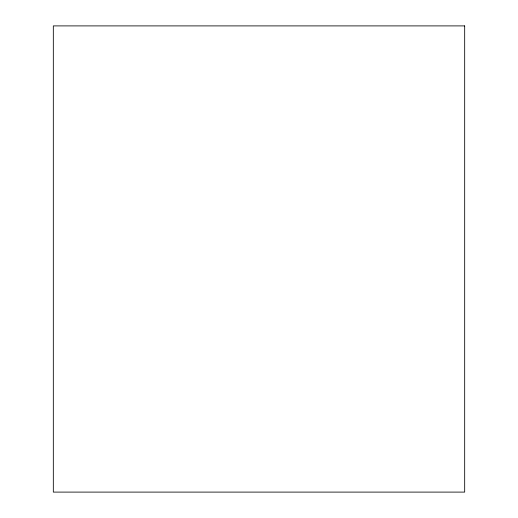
<?xml version="1.0" encoding="UTF-8"?>
<svg xmlns="http://www.w3.org/2000/svg" width="518" height="518" viewBox="0 0 518 518"><rect width="100%" height="100%" fill="white"/><g stroke="black" fill="none" stroke-linecap="round" stroke-linejoin="round"><path stroke-width="0.78" d="M464.678 25.9L53.322 25.9L53.322 492.1L464.678 492.1L464.678 25.9"/></g></svg>
